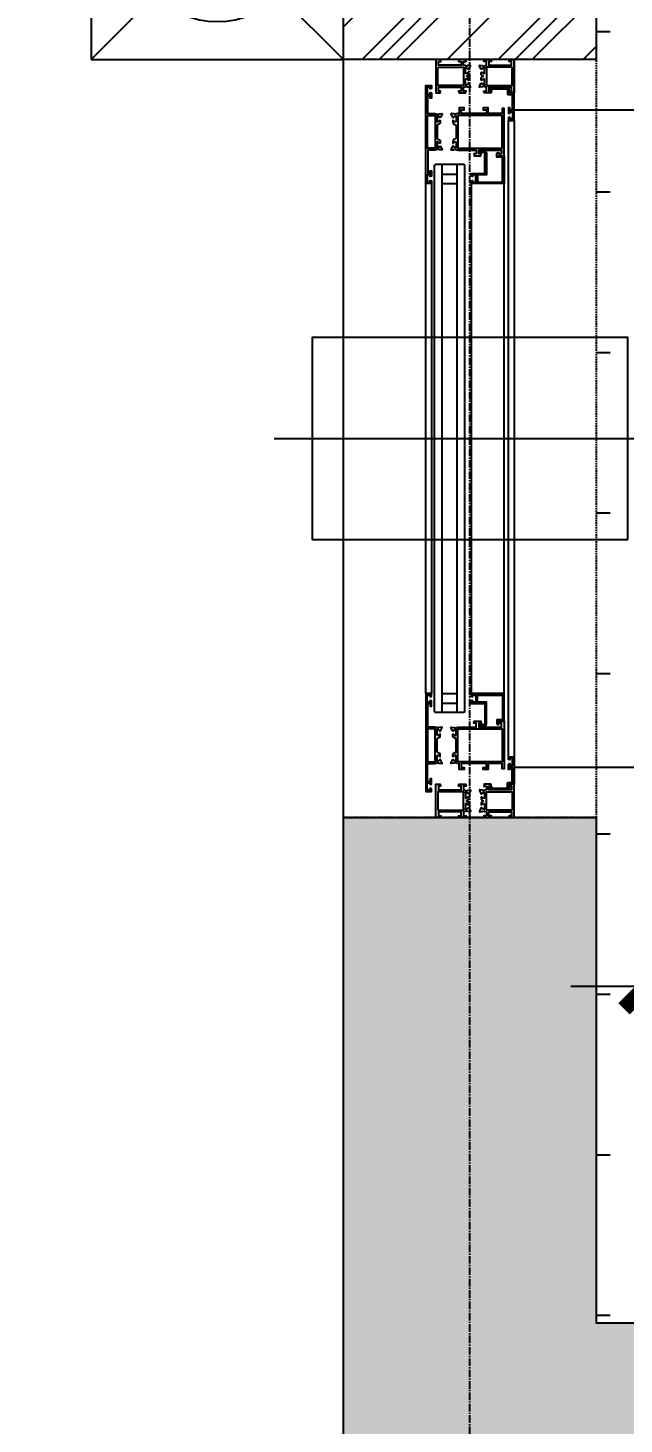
# Model space of a CAD drawing. Header units: millimetres. Extents: x 590 to 34010, y 590 to 7410.
# Drawn here: x 24450 to 24922, y 2020 to 3125 of the extents above; entities that cross this region are included whole.
import ezdxf

# ---------------------------------------------------------------- set-up
doc = ezdxf.new("R2010")
doc.units = ezdxf.units.MM
doc.header["$PDMODE"] = 35
doc.linetypes.add('Pbo-Center', pattern=[9, 6, -1, 1, -1])
doc.linetypes.add('Pbo-Hidden', pattern=[1.875, 1.25, -0.625])
doc.layers.get('0').update_dxf_attribs({"color": 14})
doc.layers.get('DEFPOINTS').update_dxf_attribs({"color": 5})
for name, color, linetype in [('!PboDS-Stair', 30, 'Continuous'), ('!PboEX-Beam', 218, 'Pbo-Hidden'), ('!PboEX-Hatch', 250, 'Continuous'), ('!PboFC-Dim', 50, 'Continuous'), ('!PboPL-Column', 182, 'Continuous'), ('!PboPL-EXwalls', 190, 'Continuous'), ('!PboPL-Glass', 30, 'Continuous'), ('!PboPL-Grid', 124, 'Pbo-Center'), ('!PboPL-Hatch', 250, 'Continuous'), ('!PboPL-Mech', 134, 'Continuous'), ('!PboPL-ShadeDark', 251, 'Continuous'), ('!PboPL-WallFin', 160, 'Continuous'), ('!PboRC-18Norm', 30, 'Continuous')]:
    doc.layers.add(name, color=color, linetype=linetype)
doc.styles.add('!PYH.V2008_EN', font='')
doc.styles.get('!PYH.V2008_EN').set_extended_font_data('赫思深化DWG.CN繁')
doc.dimstyles.new('!PboMS-30', dxfattribs={"dimscale": 30, "dimtxt": 2.5, "dimasz": 1.2, "dimexe": 2, "dimexo": 2, "dimgap": 1, "dimtad": 1, "dimdec": 0, "dimdsep": 46, "dimtxsty": '!PYH.V2008_EN', "dimblk": 'ARCHTICK', "dimcen": 1, "dimdle": 2, "dimclrd": 44, "dimclre": 44, "dimclrt": 256, "dimadec": 1, "dimazin": 2, "dimtfac": 1, "dimtdec": 0, "dimtix": 1, "dimtmove": 2, "dimatfit": 1, "dimldrblk": '!PYH_DIM.ARCHTICK', "dimfxl": 5, "dimfxlon": 1, "dimtolj": 1, "dimtzin": 0, "dimlwd": -1, "dimlwe": -1, "dimarcsym": 0})

# ---------------------------------------------------------------- blocks, each defined once
blk = doc.blocks.new('S-100立管')
for p, q in [((-100, 100), (100, 100)), ((-100, -100), (-100, 100)), ((-100, -100), (100, 100)), ((-100, 100), (100, -100)), ((100, 100), (100, -100)), ((100, -100), (-100, -100))]:
    blk.add_line(p, q)
blk.add_circle((0, 0), 70)
blk = doc.blocks.new('pbotmp20171123175430')
blk.add_lwpolyline([(0, 155), (0, -155)])
blk.add_lwpolyline([(-40, -125), (40, -125), (40, 125), (-40, 125)], close=True)
blk = doc.blocks.new('*U105')
at = {"color": 0}
for p, q in [((51.8, 35), (-351.8, 35)), ((-366.3, 28), (-366.8, 27.5)), ((-366.8, 4.5), (-366.8, 27.5)), ((-366.3, 22), (-366.8, 22.5)), ((66.3, 28), (-366.3, 28)), ((-351.8, 30.5), (51.8, 30.5)), ((66.3, 28), (66.8, 27.5)), ((66.3, 22), (66.8, 22.5)), ((66.8, 4.5), (66.8, 27.5)), ((66.3, 22), (-366.3, 22)), ((-359.3, 22), (-359.3, 10)), ((-351.8, 22), (-351.8, 10)), ((51.8, 22), (51.8, 10)), ((59.3, 22), (59.3, 10)), ((66.3, 10), (-366.3, 10)), ((66.3, 4), (-366.3, 4)), ((-351.8, -1), (51.8, -1)), ((101.8, -30.5), (-401.8, -30.5)), ((51.8, -27), (-351.8, -27)), ((-401.8, -35), (101.8, -35))]:
    blk.add_line(p, q, dxfattribs=at)
for points in [[(-401.4, 26), (-401, 26, -0.414214), (-400.7, 25.7), (-400.7, 25.5, -0.136436), (-400.7, 25.3), (-401.7, 23.8, 0.583633), (-401.5, 23.5), (-400.1, 23.5, 0.262919), (-399.2, 24), (-398, 26), (-387.6, 26), (-386.4, 24, 0.262919), (-385.5, 23.5), (-384.1, 23.5, 0.583633), (-383.9, 23.8), (-384.9, 25.3, -0.136436), (-384.9, 25.5), (-384.9, 25.7, -0.414214), (-384.6, 26), (-380.6, 26, -1.212102), (-380.1, 25.8), (-381, 24.1, -0.267949), (-381.2, 24), (-381.4, 24, 0.57735), (-381.5, 23.7), (-381.2, 23.2), (-378.8, 22, 0.590582), (-378.4, 22.3), (-378.6, 24.3, 0.265874), (-378.8, 24.5, -0.361778), (-379, 24.8), (-378.3, 27.8), (-378.3, 33.3), (-359.8, 33.3), (-359.8, 31.5), (-361.8, 31.5), (-361.8, 30.5), (-357.6, 30.5), (-357.3, 31.5), (-358.6, 31.5), (-358.6, 33.8), (-353, 33.8), (-353, 31.5), (-354.3, 31.5), (-354.3, 31.5), (-354, 30.5), (-351.8, 30.5), (-351.8, 35), (-429.3, 35), (-429.3, 30.5), (-427.1, 30.5), (-426.8, 31.5), (-428.1, 31.5), (-428.1, 33.8), (-422.5, 33.8), (-422.5, 31.5), (-423.8, 31.5), (-423.5, 30.5), (-419.3, 30.5), (-419.3, 31.5), (-421.3, 31.5), (-421.3, 33.5), (-407.3, 33.5), (-407.3, 27.8), (-406.6, 24.8, -0.361778), (-406.8, 24.5, 0.265874), (-407, 24.3), (-407.2, 22.3, 0.590582), (-406.8, 22), (-404.4, 23.2), (-404.1, 23.7, 0.57735), (-404.3, 24), (-404.4, 24, -0.267949), (-404.6, 24.1), (-405.5, 25.8, -1.212102), (-405, 26), (-401, 26)], [(101.4, 26), (101, 26, 0.414214), (100.7, 25.7), (100.7, 25.5, 0.136436), (100.7, 25.3), (101.7, 23.8, -0.583633), (101.5, 23.5), (100.1, 23.5, -0.262919), (99.2, 24), (98, 26), (87.6, 26), (86.4, 24, -0.262919), (85.5, 23.5), (84.1, 23.5, -0.583633), (83.9, 23.8), (84.9, 25.3, 0.136436), (84.9, 25.5), (84.9, 25.7, 0.414214), (84.6, 26), (80.6, 26, 1.212102), (80.1, 25.8), (81, 24.1, 0.267949), (81.2, 24), (81.4, 24, -0.57735), (81.5, 23.7), (81.2, 23.2), (78.8, 22, -0.590582), (78.4, 22.3), (78.6, 24.3, -0.265874), (78.8, 24.5, 0.361778), (79, 24.8), (78.3, 27.8), (78.3, 33.3), (59.8, 33.3), (59.8, 31.5), (61.8, 31.5), (61.8, 30.5), (57.6, 30.5), (57.3, 31.5), (58.6, 31.5), (58.6, 33.8), (53, 33.8), (53, 31.5), (54.3, 31.5), (54.3, 31.5), (54, 30.5), (51.8, 30.5), (51.8, 35), (129.3, 35), (129.3, 30.5), (127.1, 30.5), (126.8, 31.5), (128.1, 31.5), (128.1, 33.8), (122.5, 33.8), (122.5, 31.5), (123.8, 31.5), (123.5, 30.5), (119.3, 30.5), (119.3, 31.5), (121.3, 31.5), (121.3, 33.5), (107.3, 33.5), (107.3, 27.8), (106.6, 24.8, 0.361778), (106.8, 24.5, -0.265874), (107, 24.3), (107.2, 22.3, -0.590582), (106.8, 22), (104.4, 23.2), (104.1, 23.7, -0.57735), (104.3, 24), (104.4, 24, 0.267949), (104.6, 24.1), (105.5, 25.8, 1.212102), (105, 26), (101, 26)]]:
    blk.add_lwpolyline(points, format="xyb", dxfattribs=at)
for points in [[(-405.8, 33.5), (-405.8, 27.5), (-379.8, 27.5), (-379.8, 33.5)], [(105.8, 33.5), (105.8, 27.5), (79.8, 27.5), (79.8, 33.5)]]:
    blk.add_lwpolyline(points, close=True, dxfattribs=at)
at = {"color": 0, "flags": 128}
for points in [[(-433.8, 1), (-435.2, 1, -0.262919), (-436.1, 1.5), (-436.8, 2.6), (-437.4, 1.5, -0.262919), (-438.3, 1), (-439.7, 1, -0.583633), (-439.9, 1.3), (-438.9, 2.8, 0.136436), (-438.9, 3), (-438.9, 3.2, 0.414214), (-439.2, 3.5), (-443.2, 3.5, 1.212102), (-443.7, 3.3), (-442.8, 1.6, 0.267949), (-442.6, 1.5), (-442.4, 1.5, -0.57735), (-442.3, 1.2), (-442.6, 0.7), (-445, -0.5, -0.590582), (-445.4, -0.2), (-445.2, 1.8, -0.265874), (-445, 2, 0.361778), (-444.8, 2.3), (-445.4, 5), (-448.5, 5), (-448.5, 3), (-450, 3.4), (-450, 8.6), (-448.5, 9), (-448.5, 7), (-445.5, 7), (-445.5, 25), (-448.5, 25), (-448.5, 23), (-450, 23.4), (-450, 27), (-423.5, 27), (-423.5, 23.6), (-425, 23.2), (-425, 25), (-428, 25), (-428, 7), (-425, 7), (-425, 9), (-423.5, 8.6), (-423.5, 3.4), (-425, 3), (-425, 5), (-428.1, 5), (-428.7, 2.3, 0.361778), (-428.5, 2, -0.265874), (-428.3, 1.8), (-428.1, -0.2, -0.590582), (-428.5, -0.5), (-430.9, 0.7), (-431.2, 1.2, -0.57735), (-431.1, 1.5), (-430.9, 1.5, 0.267949), (-430.7, 1.6), (-429.8, 3.3, 1.212102), (-430.3, 3.5), (-434.3, 3.5, 0.414214), (-434.6, 3.2), (-434.6, 3, 0.136436), (-434.6, 2.8), (-433.6, 1.3, -0.583633)], [(133.8, 1), (135.2, 1, 0.262919), (136.1, 1.5), (136.7, 2.6), (137.4, 1.5, 0.262919), (138.3, 1), (139.7, 1, 0.583633), (139.9, 1.3), (138.9, 2.8, -0.136436), (138.9, 3), (138.9, 3.2, -0.414214), (139.2, 3.5), (143.2, 3.5, -1.212102), (143.7, 3.3), (142.8, 1.6, -0.267949), (142.6, 1.5), (142.4, 1.5, 0.57735), (142.3, 1.2), (142.6, 0.7), (145, -0.5, 0.590582), (145.4, -0.2), (145.2, 1.8, 0.265874), (145, 2, -0.361778), (144.8, 2.3), (145.4, 5), (148.5, 5), (148.5, 3), (150, 3.4), (150, 8.6), (148.5, 9), (148.5, 7), (145.5, 7), (145.5, 25), (148.5, 25), (148.5, 23), (150, 23.4), (150, 27), (123.5, 27), (123.5, 23.6), (125, 23.2), (125, 25), (128, 25), (128, 7), (125, 7), (125, 9), (123.5, 8.6), (123.5, 3.4), (125, 3), (125, 5), (128.1, 5), (128.7, 2.3, -0.361778), (128.5, 2, 0.265874), (128.3, 1.8), (128.1, -0.2, 0.590582), (128.5, -0.5), (130.9, 0.7), (131.2, 1.2, 0.57735), (131.1, 1.5), (130.9, 1.5, -0.267949), (130.7, 1.6), (129.8, 3.3, -1.212102), (130.3, 3.5), (134.3, 3.5, -0.414214), (134.6, 3.2), (134.6, 3, -0.136436), (134.6, 2.8), (133.6, 1.3, 0.583633)], [(-433.8, -9), (-435.2, -9, 0.262919), (-436.1, -9.5), (-436.8, -10.6), (-437.4, -9.5, 0.262919), (-438.3, -9), (-439.7, -9, 0.583633), (-439.9, -9.3), (-438.9, -10.8, -0.136436), (-438.9, -11), (-438.9, -11.2, -0.414214), (-439.2, -11.5), (-443.2, -11.5, -1.212102), (-443.7, -11.3), (-442.8, -9.6, -0.267949), (-442.6, -9.5), (-442.4, -9.5, 0.57735), (-442.3, -9.2), (-442.6, -8.7), (-445, -7.5, 0.590582), (-445.4, -7.8), (-445.2, -9.8, 0.265874), (-445, -10, -0.361778), (-444.8, -10.3), (-445.4, -13), (-448.5, -13), (-448.5, -11), (-450, -11.4), (-450, -16.6), (-448.5, -17), (-448.5, -15), (-445.5, -15), (-445.5, -33), (-448.5, -33), (-448.5, -31), (-450, -31.4), (-450, -35), (-423.5, -35), (-423.5, -31.6), (-425, -31.2), (-425, -33), (-428, -33), (-428, -15), (-425, -15), (-425, -17), (-423.5, -16.6), (-423.5, -11.4), (-425, -11), (-425, -13), (-428.1, -13), (-428.7, -10.3, -0.361778), (-428.5, -10, 0.265874), (-428.3, -9.8), (-428.1, -7.8, 0.590582), (-428.5, -7.5), (-430.9, -8.7), (-431.2, -9.2, 0.57735), (-431.1, -9.5), (-430.9, -9.5, -0.267949), (-430.7, -9.6), (-429.8, -11.3, -1.212102), (-430.3, -11.5), (-434.3, -11.5, -0.414214), (-434.6, -11.2), (-434.6, -11, -0.136436), (-434.6, -10.8), (-433.6, -9.3, 0.583633)], [(133.8, -9), (135.2, -9, -0.262919), (136.1, -9.5), (136.7, -10.6), (137.4, -9.5, -0.262919), (138.3, -9), (139.7, -9, -0.583633), (139.9, -9.3), (138.9, -10.8, 0.136436), (138.9, -11), (138.9, -11.2, 0.414214), (139.2, -11.5), (143.2, -11.5, 1.212102), (143.7, -11.3), (142.8, -9.6, 0.267949), (142.6, -9.5), (142.4, -9.5, -0.57735), (142.3, -9.2), (142.6, -8.7), (145, -7.5, -0.590582), (145.4, -7.8), (145.2, -9.8, -0.265874), (145, -10, 0.361778), (144.8, -10.3), (145.4, -13), (148.5, -13), (148.5, -11), (150, -11.4), (150, -16.6), (148.5, -17), (148.5, -15), (145.5, -15), (145.5, -33), (148.5, -33), (148.5, -31), (150, -31.4), (150, -35), (123.5, -35), (123.5, -31.6), (125, -31.2), (125, -33), (128, -33), (128, -15), (125, -15), (125, -17), (123.5, -16.6), (123.5, -11.4), (125, -11), (125, -13), (128.1, -13), (128.7, -10.3, 0.361778), (128.5, -10, -0.265874), (128.3, -9.8), (128.1, -7.8, -0.590582), (128.5, -7.5), (130.9, -8.7), (131.2, -9.2, -0.57735), (131.1, -9.5), (130.9, -9.5, 0.267949), (130.7, -9.6), (129.8, -11.3, 1.212102), (130.3, -11.5), (134.3, -11.5, 0.414214), (134.6, -11.2), (134.6, -11, 0.136436), (134.6, -10.8), (133.6, -9.3, -0.583633)]]:
    blk.add_lwpolyline(points, format="xyb", close=True, dxfattribs=at)
for points in [[(-444, 25.5), (-444, 5), (-429.5, 5), (-429.5, 25.5)], [(144, 25.5), (144, 5), (129.5, 5), (129.5, 25.5)], [(-444, -33.5), (-444, -13), (-429.5, -13), (-429.5, -33.5)], [(144, -33.5), (144, -13), (129.5, -13), (129.5, -33.5)]]:
    blk.add_lwpolyline(points, close=True, dxfattribs=at)
at = {"color": 0}
for points in [[(-405, 11), (-401, 11, 0.414214), (-400.7, 11.3), (-400.7, 11.5, 0.136436), (-400.7, 11.7), (-401.7, 13.2, -0.583633), (-401.5, 13.5), (-400.1, 13.5, -0.262919), (-399.2, 13), (-398, 11), (-387.6, 11), (-386.4, 13, -0.262919), (-385.5, 13.5), (-384.1, 13.5, -0.583633), (-383.9, 13.2), (-384.9, 11.7, 0.136436), (-384.9, 11.5), (-384.9, 11.3, 0.414214), (-384.6, 11), (-380.6, 11, 1.212102), (-380.1, 11.2), (-381, 12.9, 0.267949), (-381.2, 13), (-381.4, 13, -0.57735), (-381.5, 13.3), (-381.2, 13.8), (-378.8, 15, -0.590582), (-378.4, 14.7), (-378.6, 12.7, -0.265874), (-378.8, 12.5, 0.361778), (-379, 12.2), (-378.3, 9.2), (-378.3, -5), (-375.3, -5), (-375.3, -3), (-373.8, -3.4), (-373.8, -8.6), (-375.3, -9), (-375.3, -7), (-378.3, -7), (-378.3, -25), (-375.3, -25), (-375.3, -23.2), (-373.8, -23.6), (-373.8, -27), (-411.3, -27), (-411.3, -25.5), (-407.3, -25.5), (-407.3, -14.5), (-411.8, -14.5), (-411.8, -10.5), (-410.3, -10.5), (-410.3, -13), (-407.3, -13), (-407.3, 7), (-410.3, 7), (-410.3, 4.5), (-411.8, 4.5), (-411.8, 8.5), (-407.2, 8.5), (-407.2, 9.5), (-406.6, 12.2, 0.361778), (-406.8, 12.5, -0.265874), (-407, 12.7), (-407.2, 14.7, -0.590582), (-406.8, 15), (-404.4, 13.8), (-404.1, 13.3, -0.57735), (-404.3, 13), (-404.4, 13, 0.267949), (-404.6, 12.9), (-405.5, 11.2, 1.212102)], [(105, 11), (101, 11, -0.414214), (100.7, 11.3), (100.7, 11.5, -0.136436), (100.7, 11.7), (101.7, 13.2, 0.583633), (101.5, 13.5), (100.1, 13.5, 0.262919), (99.2, 13), (98, 11), (87.6, 11), (86.4, 13, 0.262919), (85.5, 13.5), (84.1, 13.5, 0.583633), (83.9, 13.2), (84.9, 11.7, -0.136436), (84.9, 11.5), (84.9, 11.3, -0.414214), (84.6, 11), (80.6, 11, -1.212102), (80.1, 11.2), (81, 12.9, -0.267949), (81.2, 13), (81.4, 13, 0.57735), (81.5, 13.3), (81.2, 13.8), (78.8, 15, 0.590582), (78.4, 14.7), (78.6, 12.7, 0.265874), (78.8, 12.5, -0.361778), (79, 12.2), (78.3, 9.2), (78.3, -5), (75.3, -5), (75.3, -3), (73.8, -3.4), (73.8, -8.6), (75.3, -9), (75.3, -7), (78.3, -7), (78.3, -25), (75.3, -25), (75.3, -23.2), (73.8, -23.6), (73.8, -27), (111.3, -27), (111.3, -25.5), (107.3, -25.5), (107.3, -14.5), (111.8, -14.5), (111.8, -10.5), (110.3, -10.5), (110.3, -13), (107.3, -13), (107.3, 7), (110.3, 7), (110.3, 4.5), (111.8, 4.5), (111.8, 8.5), (107.2, 8.5), (107.2, 9.5), (106.6, 12.2, -0.361778), (106.8, 12.5, 0.265874), (107, 12.7), (107.2, 14.7, 0.590582), (106.8, 15), (104.4, 13.8), (104.1, 13.3, 0.57735), (104.3, 13), (104.4, 13, -0.267949), (104.6, 12.9), (105.5, 11.2, -1.212102)], [(-375.6, -8.5, 0.414214), (-375.3, -8.2), (-375.3, -7.6, 0.414214), (-375.6, -7.3), (-376.1, -7.3, 0.328495), (-377.1, -8), (-377.8, -10.4, 0.505463), (-375.9, -13), (-358.6, -13), (-358.6, -6), (-353, -6), (-353, -25.8), (-372.6, -25.8), (-372.6, -21.2), (-375.3, -21.2, 1.273803), (-374.9, -23.1), (-373.8, -22.6), (-373.8, -27), (-351.8, -27), (-351.8, -1), (-354, -1), (-354.3, -2), (-353, -2), (-353, -4.8), (-358.6, -4.8), (-358.6, -2), (-357.3, -2), (-357.6, -1), (-359.8, -1), (-359.8, -11.8), (-375.9, -11.8, -0.505463), (-376.7, -10.8), (-376, -8.7, -0.320317), (-375.7, -8.5), (-375.6, -8.5)], [(75.6, -8.5, -0.414214), (75.3, -8.2), (75.3, -7.6, -0.414214), (75.6, -7.3), (76.1, -7.3, -0.328495), (77.1, -8), (77.8, -10.4, -0.505463), (75.9, -13), (58.6, -13), (58.6, -6), (53, -6), (53, -25.8), (72.6, -25.8), (72.6, -21.2), (75.3, -21.2, -1.273803), (74.9, -23.1), (73.8, -22.6), (73.8, -27), (51.8, -27), (51.8, -1), (54, -1), (54.3, -2), (53, -2), (53, -4.8), (58.6, -4.8), (58.6, -2), (57.3, -2), (57.6, -1), (59.8, -1), (59.8, -11.8), (75.9, -11.8, 0.505463), (76.7, -10.8), (76, -8.7, 0.320317), (75.7, -8.5), (75.6, -8.5)], [(-422.3, -30.3), (-422.3, -33.5), (-409.8, -33.5), (-409.8, -31.5), (-411.8, -31.5), (-411.8, -30.5), (-407.6, -30.5), (-407.3, -31.5), (-408.6, -31.5), (-408.6, -33.8), (-403, -33.8), (-403, -31.5), (-404.3, -31.5), (-404, -30.5), (-401.8, -30.5), (-401.8, -35), (-423.8, -35), (-423.8, -31), (-427.5, -31, -0.414214), (-428, -30.5), (-428, -18.4, -0.144107), (-427.9, -18.2), (-426.5, -15.3), (-425.8, -15.3, -0.414214), (-425.3, -15.8), (-425.3, -16.3, -0.414214), (-425.8, -16.8), (-426, -16.8), (-426.7, -18.5, 0.144107), (-426.8, -18.8), (-426.8, -29.4, 0.414214), (-426.4, -29.8), (-422.8, -29.8, -0.414214)], [(122.3, -30.3), (122.3, -33.5), (109.8, -33.5), (109.8, -31.5), (111.8, -31.5), (111.8, -30.5), (107.6, -30.5), (107.3, -31.5), (108.6, -31.5), (108.6, -33.8), (103, -33.8), (103, -31.5), (104.3, -31.5), (104, -30.5), (101.8, -30.5), (101.8, -35), (123.8, -35), (123.8, -31), (127.5, -31, 0.414214), (128, -30.5), (128, -18.4, 0.144107), (127.9, -18.2), (126.5, -15.3), (125.8, -15.3, 0.414214), (125.3, -15.8), (125.3, -16.3, 0.414214), (125.8, -16.8), (126, -16.8), (126.7, -18.5, -0.144107), (126.8, -18.8), (126.8, -29.4, -0.414214), (126.4, -29.8), (122.8, -29.8, 0.414214)]]:
    blk.add_lwpolyline(points, format="xyb", close=True, dxfattribs=at)
for points in [[(-405.8, 9.5), (-379.8, 9.5), (-379.8, -25.5), (-405.8, -25.5), (-405.8, 9.5)], [(-366.3, 10), (-366.8, 9.5)], [(-366.3, 4), (-366.8, 4.5)], [(66.3, 10), (66.8, 9.5)], [(66.3, 4), (66.8, 4.5)], [(105.8, 9.5), (79.8, 9.5), (79.8, -25.5), (105.8, -25.5), (105.8, 9.5)]]:
    blk.add_lwpolyline(points, dxfattribs=at)
blk = doc.blocks.new('_ArchTick')
at = {"const_width": 0.35}
blk.add_lwpolyline([(0.5, 0.5), (-0.5, -0.5)], dxfattribs=at)
blk = doc.blocks.new('*D229')
at = {"layer": '!PboFC-Dim', "color": 44, "transparency": 16777216}
for p, q in [((25890, 2465.9), (25890, 2306.6)), ((24940, 2426.4), (24940, 2306.6)), ((24880, 2366.6), (25950, 2366.6))]:
    blk.add_line(p, q, dxfattribs=at)
at = {"layer": 'DEFPOINTS', "color": 0, "transparency": 16777216}
for p in [(25890, 2525.9), (24940, 2486.4), (25890, 2366.6)]:
    blk.add_point(p, dxfattribs=at)
at = {"layer": '!PboFC-Dim', "color": 44, "transparency": 16777216, "xscale": 36.00000000000001, "yscale": 36.00000000000001, "zscale": 36.00000000000001, "rotation": 180}
blk.add_blockref('_ArchTick', (24940, 2366.6), dxfattribs=at)
at = {"layer": '!PboFC-Dim', "color": 44, "transparency": 16777216, "xscale": 36.00000000000001, "yscale": 36.00000000000001, "zscale": 36.00000000000001}
blk.add_blockref('_ArchTick', (25890, 2366.6), dxfattribs=at)
at = {"layer": '!PboFC-Dim', "transparency": 16777216, "insert": (25415, 2434.1), "char_height": 75, "attachment_point": 5, "style": '!PYH.V2008_EN'}
blk.add_mtext('\\A1;950', dxfattribs=at)
blk = doc.blocks.new('!PYH_DIM.ARCHTICK')
blk.add_lwpolyline([(0, 0, 0, 0, 0), (-0.964, -1.149, 0.4, 0.25, 0), (0, 0, 0.25, 0.4, 0), (-0.964, 1.149, 0, 0, 0), (0, 0, 0, 0, 0), (-1.635, 0, 0, 0, 0)], format="xyseb")

msp = doc.modelspace()

# ---------------------------------------------------------------- hatches: boundary and pattern name
at = {"layer": '!PboEX-Hatch'}
h = msp.add_hatch(dxfattribs=at)
h.set_pattern_fill('CROSS', color=256, scale=10, angle=270)
h.set_pattern_definition([(270, (26800, 3900), (63.5, -63.5), [31.75, -95.25]), (0, (26784.125, 3884.125), (63.5, 63.5), [31.75, -95.25])])
h.paths.add_polyline_path([(24900, 2100), (26800, 2100), (26800, 3900), (24900, 3900)])
at = {"layer": '!PboPL-Hatch'}
h = msp.add_hatch(dxfattribs=at)
h.set_pattern_fill('PLASTI', color=256, scale=24, angle=225)
h.set_pattern_definition([(225, (26900, 4100), (53.8815, -53.8815), []), (225, (26906.735, 4093.265), (53.8815, -53.8815), []), (225, (26913.47, 4086.53), (53.8815, -53.8815), []), (225, (26933.676, 4066.324), (53.8815, -53.8815), [])])
h.paths.add_polyline_path([(24700, 1550), (24900, 1550), (24900, 1900), (24700, 1900)])
h.paths.add_polyline_path([(25920, 4000), (25920, 4100), (24450, 4100), (24450, 3900), (24700, 3900), (24700, 3100), (24900, 3100), (24900, 4000)])
at = {"layer": '!PboPL-ShadeDark'}
h = msp.add_hatch(color=256, dxfattribs=at)
h.dxf.hatch_style = 1
h.paths.add_polyline_path([(24900, 2100), (24900, 2500), (24700, 2500), (24700, 1900), (25300, 1900), (25300, 1550), (25500, 1550), (25500, 1900), (27300, 1900), (27300, 2100)])

# ---------------------------------------------------------------- linework, layer by layer
at = {"layer": '!PboDS-Stair'}
msp.add_lwpolyline([(24700, 2500), (24700, 3100)], dxfattribs=at)
at = {"layer": '!PboEX-Beam'}
msp.add_lwpolyline([(24700, 3900), (24900, 3900), (24900, 2500), (24700, 2500)], close=True, dxfattribs=at)
at = {"layer": '!PboPL-Column'}
msp.add_lwpolyline([(25500, 1550), (25300, 1550), (25300, 1900), (24700, 1900), (24700, 2500), (24900, 2500), (24900, 2100), (27300, 2100), (27300, 1900), (25500, 1900)], close=True, dxfattribs=at)
at = {"layer": '!PboPL-EXwalls'}
msp.add_lwpolyline([(25920, 4000), (24900, 4000), (24900, 3100), (24700, 3100), (24700, 3900), (24450, 3900), (24450, 4100), (25920, 4100)], close=True, dxfattribs=at)
at = {"layer": '!PboPL-Grid'}
msp.add_lwpolyline([(24800, 1400), (24800, 6600)], dxfattribs=at)
at = {"layer": '!PboPL-WallFin'}
for points in [[(24835, 2500), (24835, 2540), (24940, 2540), (24940, 2140), (26760, 2140), (26760, 3960), (26710, 3960), (26710, 4000)], [(25930, 4000), (25930, 3960), (24940, 3960), (24940, 3060), (24835, 3060), (24835, 3100)]]:
    msp.add_lwpolyline(points, dxfattribs=at)
at = {"layer": '!PboRC-18Norm'}
msp.add_lwpolyline([(24700, 2500), (24700, 3100)], dxfattribs=at)

# ---------------------------------------------------------------- block references
at = {"layer": '!PboPL-Glass', "xscale": -1, "rotation": 90}
msp.add_blockref('*U105', (24800, 2650), dxfattribs=at)
at = {"layer": '!PboPL-Mech', "xscale": -1}
msp.add_blockref('S-100立管', (24600, 3200), dxfattribs=at)
at = {"layer": '!PboPL-Mech', "xscale": 2, "rotation": 89.99999999999997}
msp.add_blockref('pbotmp20171123175430', (24800, 2800), dxfattribs=at)

# ---------------------------------------------------------------- dimensions: what is measured, and where the dimension line sits
at = {"layer": '!PboFC-Dim'}
dim = msp.add_linear_dim(base=(25890, 2366.6), p1=(24940, 2486.4), p2=(25890, 2525.9), dimstyle='!PboMS-30', override={"dimscale": 30, "dimlfac": 1}, dxfattribs=at)
dim.commit()
dim.dimension.update_dxf_attribs({"geometry": '*D229', "text_midpoint": (25415, 2434.1)})

doc.saveas('drawing.dxf')
